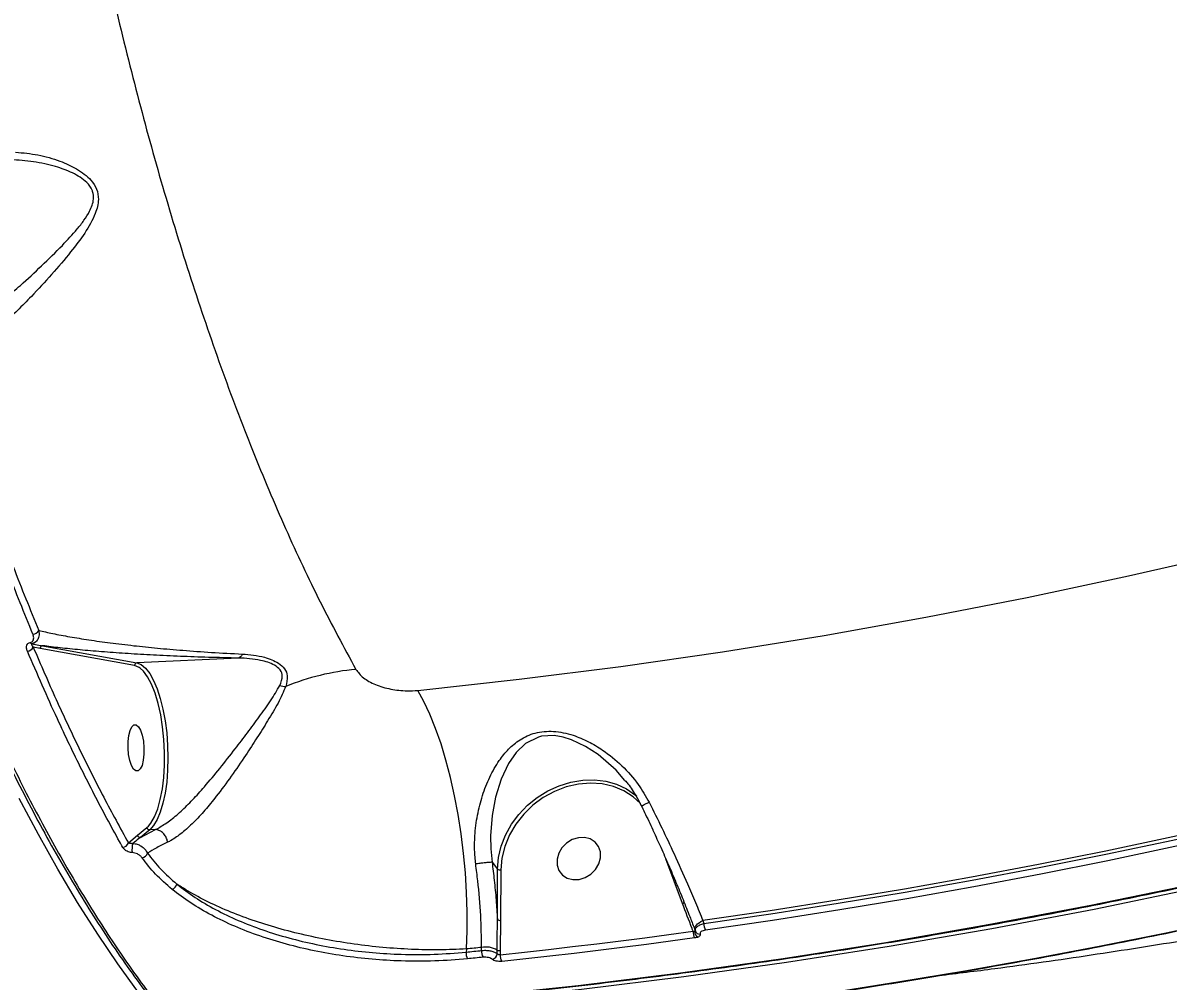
# Model space of a CAD drawing. Header units: millimetres. Extents: x -7151 to 6134, y -5040 to 5562.
# Drawn here: x -1769.7 to -1547.9, y -153.7 to 31.8 of the extents above; entities that cross this region are included whole.
import ezdxf

# ---------------------------------------------------------------- set-up
doc = ezdxf.new("R2010")
doc.units = ezdxf.units.MM
for name, color, linetype in [('DIKOM_ОБЪЕКТ', 7, 'Continuous'), ('DIKOM_РАЗМЕР_ЗОНА', 7, 'Continuous'), ('DIKOM_РАЗМЕР_ОБЪЕКТА', 7, 'Continuous')]:
    doc.layers.add(name, color=color, linetype=linetype)
doc.styles.add('style1', font='arial.ttf', dxfattribs={"width": 0.8})
doc.dimstyles.new('1-50', dxfattribs={"dimtxt": 300, "dimasz": 200, "dimexe": 100, "dimexo": 0, "dimgap": 100, "dimtad": 1, "dimtxsty": 'style1', "dimcen": 200, "dimclrd": 7, "dimclre": 7, "dimclrt": 7, "dimadec": 1, "dimazin": 2, "dimtfac": 1, "dimtmove": 0, "dimatfit": 2, "dimfxl": 0, "dimlwd": 25, "dimlwe": 18, "dimarcsym": 0})

# ---------------------------------------------------------------- blocks, each defined once
blk = doc.blocks.new('*D0')
at = {"layer": 'Defpoints', "color": 0, "transparency": 16777216}
for p in [(4133.55, 168.74), (-4567.47, -1241.13), (4133.55, -4153.12)]:
    blk.add_point(p, dxfattribs=at)
at = {"layer": 'DIKOM_РАЗМЕР_ОБЪЕКТА', "color": 7, "lineweight": 18, "transparency": 16777216}
for p, q in [((4133.55, 168.74), (4133.55, -4253.12)), ((-4567.47, -1241.13), (-4567.47, -4253.12))]:
    blk.add_line(p, q, dxfattribs=at)
at = {"layer": 'DIKOM_РАЗМЕР_ОБЪЕКТА', "color": 7, "lineweight": 25, "transparency": 16777216}
blk.add_line((-4367.47, -4153.12), (3933.55, -4153.12), dxfattribs=at)
at = {"layer": 'DIKOM_РАЗМЕР_ОБЪЕКТА', "color": 7, "transparency": 16777216}
for points in [[(-4367.47, -4119.79), (-4367.47, -4186.45), (-4567.47, -4153.12)], [(3933.55, -4119.79), (3933.55, -4186.45), (4133.55, -4153.12)]]:
    blk.add_solid(points, dxfattribs=at)
at = {"layer": 'DIKOM_РАЗМЕР_ОБЪЕКТА', "color": 7, "transparency": 16777216, "insert": (150.61, -3899.95), "char_height": 300, "attachment_point": 5, "style": 'style1'}
blk.add_mtext('8700', dxfattribs=at)
blk = doc.blocks.new('*D3')
at = {"layer": 'Defpoints', "color": 0, "transparency": 16777216}
for p in [(6133.55, 253.24), (-5802.46, -2467.19), (6133.55, -4939.78)]:
    blk.add_point(p, dxfattribs=at)
at = {"layer": 'DIKOM_РАЗМЕР_ЗОНА', "color": 7, "lineweight": 18, "transparency": 16777216}
for p, q in [((6133.55, 253.24), (6133.55, -5039.78)), ((-5802.46, -2467.19), (-5802.46, -5039.78))]:
    blk.add_line(p, q, dxfattribs=at)
at = {"layer": 'DIKOM_РАЗМЕР_ЗОНА', "color": 7, "lineweight": 25, "transparency": 16777216}
blk.add_line((-5602.46, -4939.78), (5933.55, -4939.78), dxfattribs=at)
at = {"layer": 'DIKOM_РАЗМЕР_ЗОНА', "color": 7, "transparency": 16777216}
for points in [[(-5602.46, -4906.44), (-5602.46, -4973.11), (-5802.46, -4939.78)], [(5933.55, -4906.44), (5933.55, -4973.11), (6133.55, -4939.78)]]:
    blk.add_solid(points, dxfattribs=at)
at = {"layer": 'DIKOM_РАЗМЕР_ЗОНА', "color": 7, "transparency": 16777216, "insert": (186.61, -4686.61), "char_height": 300, "attachment_point": 5, "style": 'style1'}
blk.add_mtext('11950', dxfattribs=at)

msp = doc.modelspace()

# ---------------------------------------------------------------- linework, layer by layer
at = {"layer": 'DIKOM_ОБЪЕКТ', "color": 7, "linetype": 'Continuous', "lineweight": 15}
for p, q in [((-1767.977, -88.417), (-1765.921, -88.798)), ((-1766.38, -89.318), (-1767.73, -89.058)), ((-1748.096, -92.633), (-1766.38, -89.318)), ((-1765.921, -88.798), (-1747.636, -92.113)), ((-1727.991, -91.189), (-1747.636, -92.113)), ((-1747.508, -125.458), (-1745.696, -123.976)), ((-1745.696, -123.976), (-1745.411, -123.71)), ((-1749.296, -126.959), (-1747.508, -125.458)), ((-1746.974, -125.918), (-1744.066, -124.384)), ((-1745.161, -124.436), (-1746.974, -125.918)), ((-1744.066, -124.384), (-1745.161, -124.436)), ((-1744.066, -124.384), (-1744.063, -124.384)), ((-1678.859, -130.723), (-1677.802, -132.031)), ((-1641.971, -138.725), (-1645.196, -130.088)), ((-1677.836, -141.812), (-1677.802, -132.031)), ((-1677.164, -132.166), (-1677.199, -141.946)), ((-1677.199, -141.946), (-1677.26, -147.819)), ((-1639.55, -143.897), (-1639.481, -144.083)), ((-1639.55, -143.897), (-1639.481, -144.083)), ((-1638.035, -141.999), (-1637.825, -142.564)), ((-1683.827, -147.513), (-1683.895, -148.115)), ((-1680.881, -147.807), (-1680.879, -147.211)), ((-1677.866, -148.419), (-1677.863, -147.718)), ((-1677.26, -147.819), (-1677.263, -148.622))]:
    msp.add_line(p, q, dxfattribs=at)
at = {"layer": 'DIKOM_ОБЪЕКТ', "color": 7, "linetype": 'Continuous', "lineweight": 15, "flags": 128}
for points in [[(-1693.254, -97.442), (-1673.593, -95.284), (-1653.918, -92.79), (-1634.238, -89.959), (-1614.558, -86.792), (-1594.884, -83.292), (-1575.222, -79.457), (-1555.58, -75.291), (-1535.963, -70.794)], [(-1746.996, -93.165), (-1747.234, -92.997), (-1748.096, -92.633)], [(-1747.636, -92.113), (-1746.795, -92.457), (-1745.965, -93.151), (-1745.164, -94.18), (-1744.412, -95.52), (-1743.722, -97.142), (-1743.112, -99.013), (-1742.593, -101.09), (-1742.177, -103.33), (-1741.874, -105.683), (-1741.689, -108.098), (-1741.627, -110.523), (-1741.688, -112.906), (-1741.873, -115.194), (-1742.176, -117.338), (-1742.591, -119.292), (-1743.11, -121.013), (-1743.72, -122.464), (-1744.409, -123.613), (-1745.161, -124.436)], [(-1745.411, -123.71), (-1744.927, -123.124), (-1744.228, -121.921), (-1743.616, -120.395), (-1743.105, -118.584), (-1742.709, -116.532), (-1742.435, -114.287), (-1742.291, -111.905), (-1742.281, -109.442), (-1742.404, -106.958), (-1742.659, -104.514), (-1743.037, -102.168), (-1743.531, -99.976), (-1744.128, -97.993), (-1744.815, -96.265), (-1745.574, -94.835), (-1746.387, -93.736), (-1746.996, -93.165)], [(-1683.827, -147.513), (-1683.696, -143.976), (-1683.687, -140.322), (-1683.8, -136.585), (-1684.033, -132.798), (-1684.386, -128.996), (-1684.854, -125.213), (-1685.433, -121.484), (-1686.119, -117.844), (-1686.904, -114.325), (-1687.781, -110.959), (-1688.744, -107.778), (-1689.782, -104.809), (-1690.887, -102.081), (-1692.048, -99.617), (-1693.254, -97.442)], [(-1748.278, -112.681), (-1748.679, -111.996), (-1749.009, -111.034), (-1749.243, -109.874), (-1749.361, -108.609), (-1749.353, -107.341), (-1749.221, -106.173), (-1748.975, -105.201), (-1748.635, -104.502), (-1748.229, -104.134), (-1747.788, -104.126), (-1747.35, -104.478), (-1746.949, -105.163), (-1746.618, -106.125), (-1746.385, -107.286), (-1746.267, -108.551), (-1746.274, -109.819), (-1746.406, -110.986), (-1746.652, -111.958), (-1746.993, -112.657), (-1747.399, -113.025), (-1747.839, -113.034), (-1748.278, -112.681)], [(-1653.163, -114.916), (-1654.826, -112.91), (-1658.309, -109.865), (-1660.749, -108.28), (-1663.455, -107.008), (-1665.108, -106.497), (-1666.854, -106.21), (-1669.264, -106.331), (-1669.893, -106.482), (-1672.383, -107.718), (-1674.199, -109.458), (-1675.658, -111.594), (-1677.09, -114.664), (-1678.161, -118.121), (-1678.841, -121.695), (-1679.154, -125.575), (-1679.118, -128.117), (-1678.861, -130.721), (-1678.861, -130.722), (-1678.861, -130.722)], [(-1677.802, -132.031), (-1677.611, -129.82), (-1677.087, -127.609), (-1676.241, -125.445), (-1675.091, -123.375), (-1673.662, -121.445), (-1671.985, -119.697), (-1670.097, -118.167), (-1668.038, -116.89), (-1665.853, -115.894), (-1663.589, -115.198), (-1661.296, -114.82), (-1659.023, -114.767), (-1656.82, -115.039), (-1654.735, -115.632), (-1652.812, -116.533), (-1651.093, -117.721), (-1650.828, -117.946)], [(-1650.126, -119.369), (-1651.528, -118.08), (-1653.331, -116.92), (-1655.345, -116.076), (-1657.522, -115.568), (-1659.808, -115.409), (-1662.148, -115.603), (-1664.487, -116.145), (-1666.767, -117.022), (-1668.933, -118.212), (-1670.934, -119.687), (-1672.72, -121.412), (-1674.25, -123.344), (-1675.484, -125.438), (-1676.395, -127.641), (-1676.96, -129.902), (-1677.164, -132.166)], [(-1743.331, -161.084), (-1747.343, -155.909), (-1751.313, -150.417), (-1755.24, -144.612), (-1759.121, -138.498), (-1762.952, -132.082), (-1766.729, -125.368), (-1770.45, -118.362)], [(-1534.06, -122.95), (-1547.034, -125.823), (-1560.018, -128.557), (-1573.01, -131.15), (-1586.009, -133.602), (-1599.013, -135.913), (-1612.019, -138.084), (-1625.028, -140.112), (-1638.035, -141.999)], [(-1637.825, -142.564), (-1624.843, -140.679), (-1611.862, -138.653), (-1598.881, -136.486), (-1585.905, -134.178), (-1572.932, -131.73), (-1559.967, -129.142), (-1547.01, -126.414), (-1534.062, -123.547)], [(-1666.258, -131.295), (-1665.896, -132.342), (-1665.224, -133.199), (-1664.297, -133.798), (-1663.188, -134.09), (-1661.989, -134.051), (-1660.796, -133.684), (-1659.706, -133.02), (-1658.806, -132.112), (-1658.172, -131.033), (-1657.852, -129.871), (-1657.875, -128.721), (-1658.236, -127.675), (-1658.908, -126.817), (-1659.836, -126.218), (-1660.944, -125.927), (-1662.143, -125.966), (-1663.336, -126.332), (-1664.427, -126.996), (-1665.326, -127.905), (-1665.96, -128.983), (-1666.28, -130.145), (-1666.258, -131.295)], [(-1533.671, -124.826), (-1546.629, -127.695), (-1559.597, -130.425), (-1572.574, -133.015), (-1585.556, -135.466), (-1598.544, -137.775), (-1611.535, -139.944), (-1624.527, -141.972), (-1637.519, -143.859)], [(-1741.455, -160.995), (-1721.686, -159.884), (-1701.886, -158.439), (-1682.06, -156.66), (-1662.215, -154.55), (-1642.356, -152.107), (-1622.49, -149.333), (-1602.622, -146.229), (-1582.759, -142.796), (-1562.906, -139.034), (-1543.07, -134.945)], [(-1542.407, -135.765), (-1562.243, -139.854), (-1582.095, -143.616), (-1601.959, -147.05), (-1621.826, -150.154), (-1641.693, -152.928), (-1661.551, -155.37), (-1681.397, -157.481), (-1701.222, -159.259), (-1721.023, -160.704), (-1740.791, -161.816)], [(-1641.971, -138.725), (-1641.887, -138.68), (-1641.812, -138.628), (-1641.75, -138.573), (-1641.703, -138.515), (-1641.673, -138.458), (-1641.66, -138.403), (-1641.665, -138.353), (-1641.668, -138.346)], [(-1626.243, -157.804), (-1613.251, -155.918), (-1600.259, -153.89), (-1587.268, -151.721), (-1574.281, -149.411), (-1561.298, -146.961), (-1548.321, -144.371), (-1535.353, -141.641), (-1522.395, -138.771)], [(-1677.263, -148.622), (-1672.598, -148.118), (-1667.933, -147.596), (-1663.267, -147.055), (-1658.6, -146.497), (-1653.933, -145.919), (-1649.265, -145.324), (-1644.596, -144.71), (-1639.927, -144.078)], [(-1639.55, -143.897), (-1639.592, -143.677), (-1639.56, -143.436), (-1639.456, -143.183), (-1639.283, -142.925), (-1639.047, -142.67), (-1638.753, -142.426), (-1638.413, -142.2), (-1638.035, -141.999)], [(-1639.623, -145.376), (-1644.295, -146.008), (-1648.967, -146.623), (-1653.639, -147.219), (-1658.31, -147.796), (-1662.981, -148.356), (-1667.651, -148.896), (-1672.32, -149.419), (-1676.989, -149.923)], [(-1683.895, -148.115), (-1683.518, -148.077), (-1683.142, -148.039), (-1682.765, -148), (-1682.388, -147.962), (-1682.011, -147.923), (-1681.634, -147.885), (-1681.257, -147.846), (-1680.881, -147.807)], [(-1680.879, -147.211), (-1681.247, -147.249), (-1681.616, -147.287), (-1681.984, -147.325), (-1682.353, -147.363), (-1682.721, -147.401), (-1683.09, -147.438), (-1683.458, -147.476), (-1683.827, -147.513)], [(-1680.611, -149.106), (-1680.988, -149.145), (-1681.365, -149.184), (-1681.742, -149.222), (-1682.119, -149.261), (-1682.497, -149.3), (-1682.874, -149.338), (-1683.251, -149.376), (-1683.628, -149.415)]]:
    msp.add_lwpolyline(points, dxfattribs=at)
at = {"layer": 'DIKOM_ОБЪЕКТ', "color": 7, "linetype": 'Continuous', "lineweight": 15}
for centre, radius, start, end in [((-1767.823, -85.305), 1.269, 271.73896, 335.73029), ((-1767.867, -87.919), 0.51, 209.89447, 257.51358), ((-1768.887, -88.6), 1.244, 271.41995, 338.40948), ((-1765.879, -89.297), 0.501, 94.7146, 182.4563), ((-1747.596, -92.611), 0.5, 94.65878, 182.51374), ((-1700.816, -141.082), 47.908, 95.28515, 112.06254), ((-1718.799, -93.337), 3.345, 249.7391, 269.78553), ((-1745.17, -123.906), 0.53, 187.57903, 271.00589), ((-1746.983, -125.389), 0.53, 187.55815, 270.97805), ((-1750.435, -126.66), 1.177, 272.726, 345.27809), ((-1745.055, -128.226), 3.546, 160.87744, 190.27712), ((-1746.772, -128.628), 1.229, 276.45946, 344.18792), ((-1677.338, -131.409), 0.776, 233.28184, 282.91048), ((-1741.248, -134.648), 1.383, 288.16435, 347.69554), ((-1677.373, -141.19), 0.775, 233.26554, 282.90946), ((-1637.481, -144.188), 2.449, 177.42137, 209.00627), ((-1639.801, -143.939), 0.254, 303.45159, 9.53852), ((-1638.31, -144.012), 1.358, 185.89504, 240.87326), ((-1638.662, -143.735), 0.889, 202.99955, 275.96885), ((-1635.351, -142.665), 2.475, 177.67578, 208.85054), ((-1681.578, -148.316), 2.325, 175.04297, 208.18432), ((-1678.557, -148.001), 2.332, 175.20953, 208.26447), ((-1680.046, -151.486), 4.355, 59.91356, 101.01968), ((-1679.071, -148.339), 1.208, 282.98922, 356.21527), ((-1677.426, -146.962), 0.872, 239.94891, 280.98784), ((-1674.939, -148.812), 2.332, 175.32588, 208.46783)]:
    msp.add_arc(centre, radius, start, end, dxfattribs=at)
for points, knots in [([(-1796.745, 561.012), (-1797.899, 558.29), (-1801.006, 550.956), (-1805.809, 538.16), (-1811.058, 522.426), (-1816.002, 505.595), (-1820.619, 487.696), (-1824.88, 468.764), (-1828.694, 449.216), (-1832.057, 429.133), (-1834.976, 408.607), (-1837.501, 387.302), (-1839.602, 365.263), (-1841.264, 342.548), (-1842.449, 319.657), (-1843.166, 296.673), (-1843.431, 273.68), (-1843.248, 250.303), (-1842.599, 226.607), (-1841.474, 202.67), (-1839.898, 179.017), (-1837.888, 155.725), (-1835.468, 132.857), (-1832.599, 110.042), (-1829.272, 87.361), (-1825.487, 64.901), (-1821.327, 43.153), (-1816.816, 22.178), (-1811.984, 2.014), (-1806.753, -17.667), (-1801.123, -36.775), (-1795.105, -55.227), (-1789.095, -71.88), (-1783.167, -86.836), (-1777.377, -100.224), (-1771.38, -112.908), (-1765.19, -124.843), (-1758.876, -135.904), (-1752.469, -146.039), (-1746.67, -154.347), (-1742.964, -159.072), (-1741.455, -160.995)], [0, 0, 0, 0, 0.01565227, 0.04216826, 0.06870459, 0.09522041, 0.12250634, 0.14981474, 0.1771008, 0.20361668, 0.23015302, 0.25666874, 0.28395483, 0.31126307, 0.33854917, 0.36506502, 0.39160128, 0.41811719, 0.44540324, 0.47271152, 0.49999756, 0.52651346, 0.55304972, 0.5795656, 0.60685156, 0.63415995, 0.66144603, 0.68796189, 0.71449813, 0.74101393, 0.76829968, 0.79560815, 0.82289434, 0.84597225, 0.86907725, 0.89218242, 0.91550644, 0.93883063, 0.96156393, 0.98434848, 1, 1, 1, 1]), ([(-1746.946, 496.36), (-1748.327, 491.853), (-1751.089, 482.834), (-1754.895, 468.512), (-1758.444, 453.656), (-1761.746, 438.037), (-1764.785, 421.67), (-1767.541, 404.566), (-1769.966, 386.997), (-1772.125, 368.414), (-1773.963, 348.786), (-1775.439, 328.117), (-1776.493, 307.092), (-1777.123, 285.81), (-1777.326, 264.369), (-1777.097, 242.859), (-1776.431, 221.316), (-1775.34, 199.776), (-1773.828, 178.283), (-1771.908, 156.937), (-1769.584, 135.839), (-1766.866, 115.074), (-1763.749, 94.683), (-1760.251, 74.691), (-1756.38, 55.141), (-1752.157, 36.124), (-1747.602, 17.729), (-1742.634, -0.309), (-1737.242, -17.894), (-1731.427, -34.944), (-1725.303, -51.104), (-1718.879, -66.278), (-1712.203, -80.52), (-1707.553, -89.093), (-1705.229, -93.377)], [0, 0, 0, 0, 0.0277666, 0.055566, 0.0833656, 0.1111323, 0.1400374, 0.1689801, 0.1979226, 0.2268275, 0.2586374, 0.2905481, 0.32251, 0.3544717, 0.3863819, 0.4181913, 0.4498954, 0.4816999, 0.5135556, 0.545411, 0.5772153, 0.6089191, 0.6405474, 0.6722757, 0.7040552, 0.7358345, 0.7675627, 0.7991906, 0.8325937, 0.8660264, 0.8994297, 0.9329431, 0.9664865, 1, 1, 1, 1]), ([(-1838.367, 154.708), (-1838.271, 153.683), (-1837.82, 148.869), (-1836.912, 140.327), (-1835.64, 129.104), (-1834.259, 117.978), (-1832.78, 106.941), (-1831.198, 95.991), (-1829.516, 85.124), (-1827.731, 74.338), (-1825.843, 63.63), (-1823.852, 52.995), (-1821.759, 42.449), (-1819.574, 32.026), (-1817.302, 21.772), (-1814.95, 11.71), (-1812.519, 1.842), (-1810.008, -7.835), (-1807.415, -17.327), (-1804.743, -26.636), (-1801.987, -35.765), (-1799.149, -44.716), (-1796.227, -53.491), (-1793.22, -62.095), (-1790.129, -70.52), (-1786.963, -78.745), (-1783.735, -86.733), (-1780.454, -94.459), (-1777.125, -101.917), (-1773.745, -109.11), (-1770.313, -116.043), (-1766.828, -122.717), (-1763.288, -129.136), (-1759.695, -135.3), (-1756.045, -141.211), (-1752.337, -146.873), (-1748.571, -152.272), (-1745.167, -156.895), (-1743.003, -159.593), (-1742.128, -160.684)], [0, 0, 0, 0, 0.0075178, 0.0353279, 0.0630449, 0.0907008, 0.1183272, 0.1459556, 0.1736102, 0.2013191, 0.2291147, 0.2570275, 0.2850898, 0.3131852, 0.3411696, 0.3690206, 0.3967694, 0.424449, 0.4520896, 0.4797231, 0.5073772, 0.5350765, 0.5628542, 0.5907406, 0.6187679, 0.646888, 0.6749412, 0.7028475, 0.7306443, 0.758363, 0.7860349, 0.813692, 0.8413638, 0.8690728, 0.896851, 0.92473, 0.9527399, 0.9808814, 1, 1, 1, 1]), ([(-1741.304, -161.084), (-1738.084, -160.922), (-1728.749, -160.452), (-1713.274, -159.455), (-1694.876, -157.998), (-1676.457, -156.249), (-1658.023, -154.216), (-1639.578, -151.895), (-1621.128, -149.29), (-1602.677, -146.399), (-1584.229, -143.225), (-1565.791, -139.767), (-1547.365, -136.026), (-1528.959, -132.005), (-1510.575, -127.703), (-1492.219, -123.122), (-1473.896, -118.263), (-1455.611, -113.127), (-1437.368, -107.716), (-1419.171, -102.03), (-1401.027, -96.072), (-1382.939, -89.844), (-1364.913, -83.346), (-1346.952, -76.58), (-1329.063, -69.549), (-1311.248, -62.253), (-1293.514, -54.696), (-1275.864, -46.878), (-1258.303, -38.802), (-1240.836, -30.47), (-1223.468, -21.885), (-1206.202, -13.047), (-1189.043, -3.962), (-1171.999, 5.375), (-1155.89, 14.473), (-1145.513, 20.555), (-1140.735, 23.355)], [0, 0, 0, 0, 0.0157721, 0.0457293, 0.075687, 0.1056446, 0.1356021, 0.1655602, 0.195518, 0.2254759, 0.255434, 0.2853921, 0.31535, 0.3453082, 0.3752662, 0.4052244, 0.4351826, 0.4651407, 0.4950989, 0.5250572, 0.5550154, 0.5849739, 0.6149322, 0.6448903, 0.674849, 0.7048073, 0.7347659, 0.7647243, 0.7946825, 0.8246409, 0.8545994, 0.8845578, 0.9145163, 0.9444747, 0.9744334, 1, 1, 1, 1]), ([(-1771.122, 6.754), (-1769.677, 6.621), (-1766.788, 6.354), (-1762.789, 5.201), (-1759.788, 3.859), (-1757.797, 2.553), (-1756.397, 1.282), (-1755.319, -0.37), (-1754.94, -2.622), (-1755.714, -5.547), (-1757.656, -8.932), (-1760.633, -12.812), (-1764.108, -16.938), (-1767.633, -20.74), (-1770.771, -23.908), (-1773.321, -26.274), (-1775.651, -28.185), (-1777.663, -29.597), (-1778.867, -30.176), (-1779.426, -30.445)], [0, 0, 0, 0, 0.076074, 0.1521338, 0.2132103, 0.2445039, 0.2757126, 0.3130133, 0.3506339, 0.4012604, 0.4758009, 0.5507635, 0.6417646, 0.7326407, 0.7938327, 0.8549371, 0.9055419, 0.9561056, 1, 1, 1, 1]), ([(-1781.775, -27.639), (-1781.774, -27.639), (-1781.184, -27.409), (-1780.052, -26.784), (-1778.01, -25.479), (-1775.653, -23.699), (-1773.018, -21.526), (-1769.758, -18.664), (-1766.037, -15.226), (-1762.319, -11.589), (-1759.603, -8.653), (-1757.858, -6.452), (-1756.882, -4.921), (-1756.267, -3.535), (-1755.967, -2.248), (-1756.068, -1.242), (-1756.478, -0.145), (-1757.224, 0.87), (-1758.611, 1.932), (-1760.612, 3.029), (-1763.645, 4.129), (-1767.672, 4.993), (-1770.625, 5.234), (-1772.069, 5.257), (-1772.07, 5.257)], [0, 0, 0, 0, 0.0000116, 0.0430421, 0.0930216, 0.1444514, 0.2061771, 0.2694621, 0.3616269, 0.4564128, 0.5304026, 0.5684562, 0.6064369, 0.6300991, 0.6544108, 0.6831444, 0.688747, 0.7230629, 0.7527592, 0.7833392, 0.8444373, 0.9215231, 0.9999223, 1, 1, 1, 1]), ([(-1592.391, -152.658), (-1588.76, -152.213), (-1578.897, -151.004), (-1562.82, -148.697), (-1544.161, -145.768), (-1525.521, -142.525), (-1506.905, -138.987), (-1488.317, -135.149), (-1469.764, -131.015), (-1451.251, -126.585), (-1432.782, -121.86), (-1414.363, -116.842), (-1395.999, -111.532), (-1377.695, -105.931), (-1359.456, -100.042), (-1341.288, -93.867), (-1323.196, -87.406), (-1305.184, -80.661), (-1287.257, -73.635), (-1269.421, -66.33), (-1251.68, -58.748), (-1234.039, -50.89), (-1216.504, -42.759), (-1199.077, -34.36), (-1181.77, -25.683), (-1168.707, -18.92), (-1161.43, -15.018), (-1159.848, -14.17)], [0, 0, 0, 0, 0.0243078, 0.0660193, 0.1077554, 0.1495157, 0.1912986, 0.2331032, 0.2749291, 0.3167747, 0.3586397, 0.4005222, 0.4424219, 0.4843382, 0.5262697, 0.568216, 0.6101758, 0.6521484, 0.6941334, 0.7361301, 0.7781375, 0.8201548, 0.8621818, 0.9042173, 0.9462615, 0.9883133, 1, 1, 1, 1]), ([(-1767.784, -86.573), (-1769.435, -82.513), (-1772.737, -74.394), (-1777.497, -61.498), (-1782.121, -48.13), (-1785.056, -38.781), (-1786.523, -34.106)], [0, 0, 0, 0, 0.2490948, 0.4981944, 0.7490951, 1, 1, 1, 1]), ([(-1785.362, -33.48), (-1783.909, -38.111), (-1781.003, -47.372), (-1776.402, -60.682), (-1771.644, -73.586), (-1768.325, -81.746), (-1766.666, -85.826)], [0, 0, 0, 0, 0.2490954, 0.4981932, 0.7490989, 1, 1, 1, 1]), ([(-1766.666, -85.826), (-1766.646, -85.917), (-1766.54, -86.397), (-1766.582, -87.15), (-1766.963, -87.846), (-1767.43, -88.249), (-1767.791, -88.36), (-1767.977, -88.417)], [0, 0, 0, 0, 0.0825131, 0.4350357, 0.6772866, 0.8330713, 1, 1, 1, 1]), ([(-1766.666, -85.826), (-1765.777, -86.033), (-1763.954, -86.457), (-1760.688, -87.07), (-1756.983, -87.672), (-1752.859, -88.249), (-1748.422, -88.782), (-1743.728, -89.267), (-1738.72, -89.703), (-1733.298, -90.1), (-1729.253, -90.304), (-1727.232, -90.406)], [0, 0, 0, 0, 0.1079553, 0.22126, 0.3345685, 0.4497835, 0.564988, 0.6720729, 0.7791337, 0.8896224, 1, 1, 1, 1]), ([(-1768.857, -89.844), (-1768.881, -89.783), (-1769.002, -89.477), (-1769.058, -89.004), (-1768.894, -88.55), (-1768.644, -88.285), (-1768.421, -88.211), (-1768.309, -88.173)], [0, 0, 0, 0, 0.095138, 0.4720135, 0.7158378, 0.8573127, 1, 1, 1, 1]), ([(-1768.309, -88.173), (-1768.2, -88.137), (-1767.983, -88.065), (-1767.743, -87.809), (-1767.591, -87.372), (-1767.65, -86.922), (-1767.762, -86.629), (-1767.784, -86.573)], [0, 0, 0, 0, 0.1457081, 0.2899568, 0.5321291, 0.9098287, 1, 1, 1, 1]), ([(-1767.977, -88.417), (-1767.996, -88.424), (-1768.032, -88.438), (-1768.068, -88.481), (-1768.084, -88.57), (-1768.013, -88.746), (-1767.875, -88.918), (-1767.755, -89.034), (-1767.73, -89.058)], [0, 0, 0, 0, 0.0462817, 0.0903114, 0.21026, 0.459993, 0.8892874, 1, 1, 1, 1]), ([(-1750.379, -127.836), (-1750.585, -127.467), (-1751.617, -125.625), (-1754.283, -120.738), (-1758.324, -112.903), (-1763.484, -102.2), (-1766.934, -94.265), (-1768.857, -89.844)], [0, 0, 0, 0, 0.0321664, 0.1608356, 0.4183959, 0.6759585, 1, 1, 1, 1]), ([(-1767.73, -89.058), (-1766.258, -92.463), (-1763.314, -99.273), (-1758.749, -108.946), (-1754.088, -118.246), (-1750.893, -124.055), (-1749.296, -126.959)], [0, 0, 0, 0, 0.2493155, 0.49862706, 0.74931497, 1, 1, 1, 1]), ([(-1727.991, -91.189), (-1728.213, -91.185), (-1730.45, -91.144), (-1734.535, -91.038), (-1740.004, -90.835), (-1745.149, -90.587), (-1750.012, -90.297), (-1754.54, -89.971), (-1758.735, -89.61), (-1762.587, -89.221), (-1764.809, -88.939), (-1765.921, -88.798)], [0, 0, 0, 0, 0.01297144, 0.13060608, 0.24833342, 0.37044195, 0.49258718, 0.61828755, 0.74400325, 0.87199901, 1, 1, 1, 1]), ([(-1727.232, -90.406), (-1727.246, -90.437), (-1727.345, -90.656), (-1727.584, -91.024), (-1727.842, -91.131), (-1727.982, -91.188)], [0, 0, 0, 0, 0.06992957, 0.49784656, 1, 1, 1, 1]), ([(-1727.232, -90.406), (-1725.77, -90.546), (-1723.762, -90.738), (-1721.479, -91.496), (-1720.077, -92.197), (-1718.935, -93.22), (-1718.328, -94.771), (-1718.634, -95.982), (-1718.811, -96.682)], [0, 0, 0, 0, 0.3030901, 0.4164427, 0.5295226, 0.6687581, 0.8085415, 1, 1, 1, 1]), ([(-1727.982, -91.188), (-1727.983, -91.188), (-1727.985, -91.188), (-1727.988, -91.189), (-1727.99, -91.189), (-1727.991, -91.189)], [0, 0, 0, 0, 0.3413931, 0.8136249, 1, 1, 1, 1]), ([(-1719.957, -96.475), (-1719.713, -95.863), (-1719.296, -94.82), (-1719.782, -93.436), (-1720.886, -92.56), (-1722.255, -91.984), (-1724.542, -91.387), (-1726.532, -91.213), (-1727.981, -91.188), (-1727.982, -91.188)], [0, 0, 0, 0, 0.1886153, 0.3216634, 0.4555546, 0.5691325, 0.6831251, 0.999687, 1, 1, 1, 1]), ([(-1705.229, -93.377), (-1704.806, -93.935), (-1703.955, -95.06), (-1701.495, -96.401), (-1698.525, -97.277), (-1695.644, -97.596), (-1693.937, -97.486), (-1693.254, -97.442)], [0, 0, 0, 0, 0.2099075, 0.4228968, 0.6382516, 0.8553397, 1, 1, 1, 1]), ([(-1744.063, -124.384), (-1744.063, -124.384), (-1743.809, -124.313), (-1743.022, -123.803), (-1741.292, -122.774), (-1739.112, -120.886), (-1736.834, -118.638), (-1734.318, -115.855), (-1731.537, -112.511), (-1728.753, -108.955), (-1726.205, -105.606), (-1723.898, -102.488), (-1721.645, -99.408), (-1720.525, -97.461), (-1719.957, -96.475)], [0, 0, 0, 0, 0.0000166, 0.0265129, 0.1075864, 0.1917937, 0.2740869, 0.3586575, 0.4713061, 0.5879817, 0.6854094, 0.7846702, 0.8908768, 1, 1, 1, 1]), ([(-1718.811, -96.682), (-1719.272, -97.734), (-1720.194, -99.843), (-1722.238, -103.191), (-1724.355, -106.606), (-1726.712, -110.212), (-1729.343, -114.068), (-1732, -117.669), (-1734.458, -120.677), (-1736.685, -123.095), (-1738.892, -125.096), (-1740.561, -126.274), (-1741.464, -126.728), (-1741.687, -126.84)], [0, 0, 0, 0, 0.1071418, 0.2145766, 0.3113487, 0.4080939, 0.5217493, 0.6352914, 0.7192615, 0.8031749, 0.8878205, 0.9723996, 1, 1, 1, 1]), ([(-1682.024, -131.058), (-1682.113, -130.152), (-1682.292, -128.34), (-1682.212, -125.144), (-1681.752, -121.571), (-1680.765, -117.739), (-1679.372, -114.181), (-1677.664, -111.186), (-1675.716, -108.765), (-1673.466, -106.873), (-1671.064, -105.761), (-1668.793, -105.367), (-1666.953, -105.338), (-1665.052, -105.601), (-1662.754, -106.219), (-1660.175, -107.315), (-1656.959, -109.232), (-1653.637, -111.948), (-1650.572, -115.37), (-1649.095, -117.944), (-1648.422, -119.116)], [0, 0, 0, 0, 0.0450778, 0.0901818, 0.1588889, 0.2276834, 0.2984032, 0.3691147, 0.425048, 0.4808196, 0.5408182, 0.571383, 0.6019562, 0.634468, 0.6670306, 0.7198471, 0.7727695, 0.8528842, 0.9329871, 1, 1, 1, 1]), ([(-1653.121, -114.879), (-1652.933, -115.096), (-1652.114, -116.046), (-1651.039, -117.668), (-1650.301, -119.143), (-1649.998, -119.748)], [0, 0, 0, 0, 0.1488926, 0.6506312, 1, 1, 1, 1]), ([(-1649.972, -119.735), (-1649.756, -120.18), (-1649, -121.735), (-1648.222, -123.38), (-1647.68, -124.57), (-1647.648, -124.64)], [0, 0, 0, 0, 0.2736556, 0.9574556, 1, 1, 1, 1]), ([(-1649.935, -119.717), (-1649.935, -119.726), (-1649.935, -119.751), (-1649.656, -119.654), (-1649.172, -119.456), (-1648.715, -119.251), (-1648.462, -119.134), (-1648.422, -119.116)], [0, 0, 0, 0, 0.1489374, 0.426946, 0.7049729, 0.9526161, 1, 1, 1, 1]), ([(-1648.422, -119.116), (-1647.599, -120.769), (-1645.94, -124.103), (-1643.435, -129.424), (-1641.269, -134.254), (-1639.434, -138.546), (-1638.503, -140.845), (-1638.035, -141.999)], [0, 0, 0, 0, 0.2106452, 0.42474939, 0.67621443, 0.83739411, 1, 1, 1, 1]), ([(-1746.974, -125.918), (-1747.087, -126.007), (-1747.574, -126.384), (-1748.044, -126.77), (-1748.405, -127.065)], [0, 0, 0, 0, 0.2343103, 1, 1, 1, 1]), ([(-1741.687, -126.84), (-1741.693, -126.797), (-1741.72, -126.627), (-1741.835, -126.188), (-1742.139, -125.55), (-1742.689, -124.924), (-1743.359, -124.487), (-1743.828, -124.418), (-1744.063, -124.384)], [0, 0, 0, 0, 0.0342886, 0.136499, 0.3523652, 0.5682654, 0.7840666, 1, 1, 1, 1]), ([(-1647.648, -124.64), (-1647.161, -125.703), (-1646.148, -127.91), (-1644.676, -131.247), (-1643.227, -134.639), (-1641.851, -137.98), (-1640.666, -140.958), (-1639.988, -142.758), (-1639.704, -143.513)], [0, 0, 0, 0, 0.1627833, 0.33791668, 0.51451852, 0.69231077, 0.87087899, 1, 1, 1, 1]), ([(-1748.543, -128.859), (-1748.584, -128.856), (-1748.767, -128.843), (-1749.13, -128.766), (-1749.621, -128.563), (-1750.091, -128.242), (-1750.28, -127.975), (-1750.379, -127.836)], [0, 0, 0, 0, 0.0490308, 0.2179729, 0.4266789, 0.7023098, 1, 1, 1, 1]), ([(-1749.296, -126.959), (-1749.229, -126.976), (-1749.103, -127.006), (-1748.871, -127.04), (-1748.667, -127.059), (-1748.528, -127.064), (-1748.453, -127.065), (-1748.42, -127.065), (-1748.405, -127.065)], [0, 0, 0, 0, 0.3481971, 0.6491422, 0.8444512, 0.9341537, 0.969519, 1, 1, 1, 1]), ([(-1748.405, -127.065), (-1748.139, -127.105), (-1747.601, -127.187), (-1746.775, -127.589), (-1746.027, -128.19), (-1745.735, -128.706), (-1745.59, -128.962)], [0, 0, 0, 0, 0.214649, 0.4347563, 0.718798, 1, 1, 1, 1]), ([(-1741.687, -126.84), (-1742.416, -127.192), (-1743.881, -127.899), (-1745.018, -128.607), (-1745.59, -128.962)], [0, 0, 0, 0, 0.4978699, 1, 1, 1, 1]), ([(-1746.634, -129.849), (-1746.748, -129.714), (-1746.975, -129.447), (-1747.483, -129.134), (-1748.025, -128.921), (-1748.375, -128.879), (-1748.543, -128.859)], [0, 0, 0, 0, 0.2975546, 0.5890982, 0.8028983, 1, 1, 1, 1]), ([(-1740.817, -135.963), (-1741.933, -134.996), (-1744.182, -133.048), (-1745.813, -130.92), (-1746.634, -129.849)], [0, 0, 0, 0, 0.4964798, 1, 1, 1, 1]), ([(-1745.59, -128.962), (-1744.798, -129.996), (-1743.204, -132.078), (-1741.004, -133.984), (-1739.896, -134.943)], [0, 0, 0, 0, 0.4964788, 1, 1, 1, 1]), ([(-1678.861, -130.722), (-1678.973, -130.724), (-1679.197, -130.729), (-1679.832, -130.784), (-1680.605, -130.868), (-1681.324, -130.959), (-1681.794, -131.024), (-1681.981, -131.052), (-1682.024, -131.058)], [0, 0, 0, 0, 0.2123058, 0.4246828, 0.6370044, 0.8492769, 0.9654508, 1, 1, 1, 1]), ([(-1678.861, -130.722), (-1678.86, -130.722), (-1678.859, -130.722), (-1678.859, -130.723), (-1678.859, -130.723)], [0, 0, 0, 0, 0.82508456, 1, 1, 1, 1]), ([(-1678.859, -130.723), (-1678.714, -131.881), (-1678.407, -134.325), (-1678.058, -138.044), (-1677.91, -140.552), (-1677.836, -141.812)], [0, 0, 0, 0, 0.3093535, 0.653213, 1, 1, 1, 1]), ([(-1680.879, -147.211), (-1680.914, -145.166), (-1680.985, -141.015), (-1681.455, -135.499), (-1681.884, -132.149), (-1682.024, -131.058)], [0, 0, 0, 0, 0.3958734, 0.8032175, 1, 1, 1, 1]), ([(-1683.827, -147.513), (-1685.57, -147.587), (-1689.057, -147.735), (-1694.494, -147.622), (-1700.016, -147.253), (-1705.563, -146.613), (-1711.063, -145.714), (-1716.441, -144.553), (-1721.633, -143.153), (-1726.568, -141.528), (-1731.172, -139.692), (-1735.387, -137.672), (-1738.21, -136.052), (-1739.625, -135.122), (-1739.896, -134.943)], [0, 0, 0, 0, 0.0874423, 0.1748899, 0.263313, 0.3520201, 0.4404441, 0.5297501, 0.6193378, 0.7086396, 0.7985535, 0.8887481, 0.9786563, 1, 1, 1, 1]), ([(-1739.896, -134.943), (-1738.758, -135.815), (-1736.477, -137.561), (-1732.462, -139.905), (-1728.075, -142.02), (-1723.312, -143.856), (-1718.258, -145.411), (-1712.977, -146.672), (-1707.534, -147.619), (-1702.002, -148.261), (-1696.154, -148.606), (-1690.051, -148.619), (-1685.947, -148.283), (-1683.895, -148.115)], [0, 0, 0, 0, 0.0883706, 0.1770242, 0.2653946, 0.3537664, 0.4424263, 0.5308017, 0.6189419, 0.7073747, 0.7955182, 0.8977558, 1, 1, 1, 1]), ([(-1683.628, -149.415), (-1685.723, -149.584), (-1689.912, -149.922), (-1696.143, -149.904), (-1702.113, -149.548), (-1707.761, -148.889), (-1713.32, -147.92), (-1718.712, -146.631), (-1723.874, -145.044), (-1728.739, -143.172), (-1733.22, -141.016), (-1737.322, -138.628), (-1739.653, -136.85), (-1740.817, -135.963)], [0, 0, 0, 0, 0.1021849, 0.2043673, 0.2924878, 0.380889, 0.46901, 0.5574009, 0.6460781, 0.734467, 0.8228797, 0.9115771, 1, 1, 1, 1]), ([(-1639.927, -144.078), (-1639.993, -143.904), (-1640.666, -142.116), (-1641.352, -140.334), (-1641.971, -138.725)], [0, 0, 0, 0, 0.0974147, 1, 1, 1, 1]), ([(-1626.106, -157.876), (-1622.869, -157.416), (-1613.483, -156.08), (-1597.946, -153.653), (-1579.501, -150.5), (-1561.064, -147.061), (-1542.964, -143.404), (-1530.033, -140.601), (-1523.243, -139.066), (-1522.261, -138.844)], [0, 0, 0, 0, 0.0934425, 0.2709365, 0.4484306, 0.6259253, 0.8034211, 0.9715763, 1, 1, 1, 1]), ([(-1677.863, -147.718), (-1677.862, -147.417), (-1677.855, -145.913), (-1677.832, -143.943), (-1677.836, -142.27), (-1677.836, -141.812)], [0, 0, 0, 0, 0.1536545, 0.7683023, 1, 1, 1, 1]), ([(-1639.927, -144.078), (-1639.859, -144.101), (-1639.764, -144.133), (-1639.683, -144.147), (-1639.661, -144.151)], [0, 0, 0, 0, 0.7202231, 1, 1, 1, 1]), ([(-1639.661, -144.151), (-1639.625, -144.156), (-1639.55, -144.165), (-1639.485, -144.146), (-1639.473, -144.111), (-1639.479, -144.089), (-1639.481, -144.083)], [0, 0, 0, 0, 0.3281965, 0.6789632, 0.9207318, 1, 1, 1, 1]), ([(-1639.481, -144.083), (-1639.502, -143.944), (-1639.545, -143.664), (-1639.216, -143.224), (-1638.638, -142.826), (-1638.095, -142.651), (-1637.825, -142.564)], [0, 0, 0, 0, 0.2425034, 0.4917422, 0.7472238, 1, 1, 1, 1]), ([(-1637.519, -143.859), (-1637.689, -143.892), (-1638.028, -143.956), (-1638.394, -144.146), (-1638.605, -144.376), (-1638.581, -144.54), (-1638.57, -144.62)], [0, 0, 0, 0, 0.2565342, 0.5136309, 0.7612243, 1, 1, 1, 1]), ([(-1638.971, -145.199), (-1639.025, -145.221), (-1639.211, -145.301), (-1639.451, -145.345), (-1639.623, -145.376)], [0, 0, 0, 0, 0.2878094, 1, 1, 1, 1]), ([(-1638.57, -144.62), (-1638.559, -144.695), (-1638.536, -144.845), (-1638.694, -145.049), (-1638.884, -145.151), (-1638.971, -145.199)], [0, 0, 0, 0, 0.3509332, 0.7013341, 1, 1, 1, 1]), ([(-1680.881, -147.807), (-1680.839, -147.802), (-1680.532, -147.767), (-1679.917, -147.757), (-1679.087, -147.87), (-1678.346, -148.093), (-1678.026, -148.311), (-1677.866, -148.419)], [0, 0, 0, 0, 0.0372819, 0.2781435, 0.5188062, 0.7593961, 1, 1, 1, 1]), ([(-1677.866, -148.419), (-1677.833, -148.447), (-1677.769, -148.502), (-1677.621, -148.568), (-1677.456, -148.611), (-1677.333, -148.623), (-1677.271, -148.622), (-1677.263, -148.622)], [0, 0, 0, 0, 0.2403613, 0.4811129, 0.7224075, 0.9629045, 1, 1, 1, 1]), ([(-1678.8, -149.517), (-1678.896, -149.449), (-1679.089, -149.312), (-1679.533, -149.166), (-1680.032, -149.087), (-1680.401, -149.086), (-1680.586, -149.103), (-1680.611, -149.106)], [0, 0, 0, 0, 0.2408671, 0.4813336, 0.7221022, 0.9627666, 1, 1, 1, 1]), ([(-1676.989, -149.923), (-1677.013, -149.926), (-1677.198, -149.944), (-1677.567, -149.943), (-1678.066, -149.866), (-1678.511, -149.722), (-1678.703, -149.585), (-1678.8, -149.517)], [0, 0, 0, 0, 0.0372124, 0.2778773, 0.5186165, 0.7593369, 1, 1, 1, 1])]:
    msp.add_open_spline(points, degree=3, knots=knots, dxfattribs=at)

# ---------------------------------------------------------------- dimensions: what is measured, and where the dimension line sits
at = {"layer": 'DIKOM_РАЗМЕР_ЗОНА'}
dim = msp.add_linear_dim(base=(6133.546, -4939.778), p1=(-5802.455, -2467.185), p2=(6133.546, 253.243), text='11950', dimstyle='1-50', dxfattribs=at)
dim.commit()
dim.dimension.update_dxf_attribs({"geometry": '*D3', "text_midpoint": (186.606, -4939.778), "dimtype": 160})
at = {"layer": 'DIKOM_РАЗМЕР_ОБЪЕКТА'}
dim = msp.add_linear_dim(base=(4133.546, -4153.121), p1=(-4567.472, -1241.128), p2=(4133.546, 168.743), text='8700', dimstyle='1-50', dxfattribs=at)
dim.commit()
dim.dimension.update_dxf_attribs({"geometry": '*D0', "text_midpoint": (150.606, -4153.121), "dimtype": 160})

doc.saveas('drawing.dxf')
